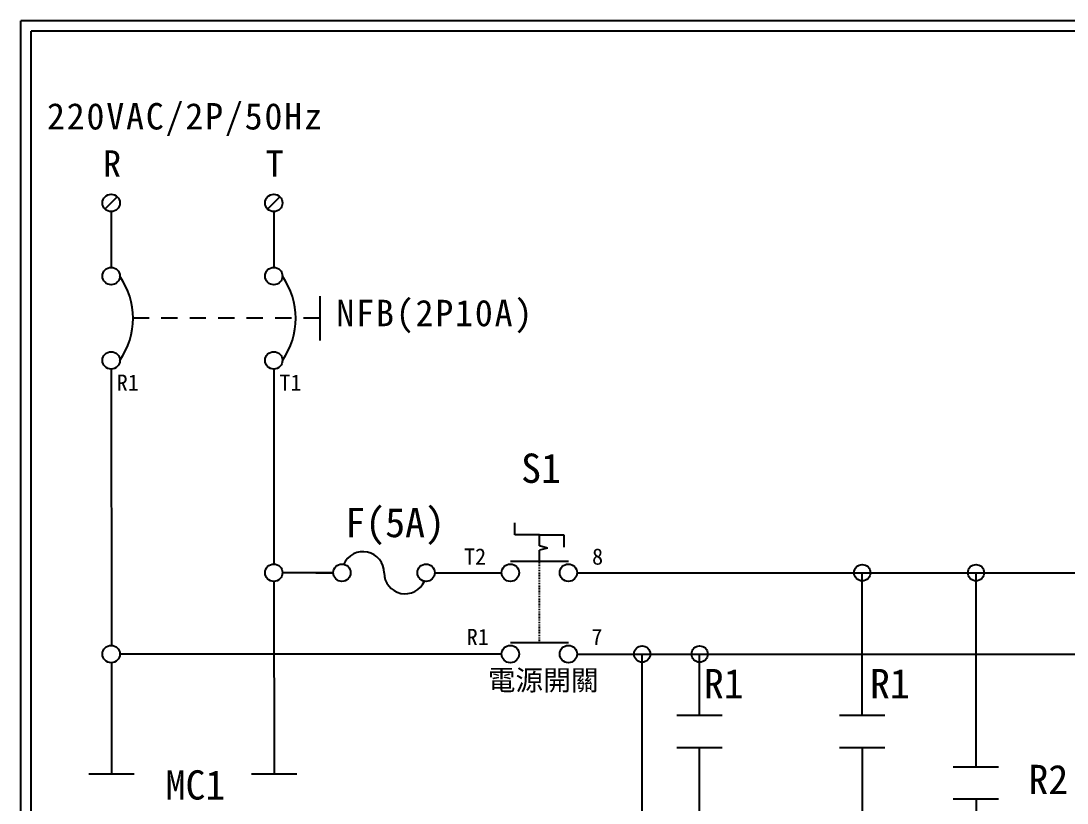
# Model space of a CAD drawing. Extents: x 10 to 297, y 3 to 207.
# Drawn here: x 10 to 138.7, y 110.8 to 207 of the extents above; entities that cross this region are included whole.
import ezdxf

# ---------------------------------------------------------------- set-up
doc = ezdxf.new("R2010")
doc.units = 0
doc.linetypes.add('DASHED', pattern=[0.2, 0.1, -0.1])
doc.linetypes.add('HIDDEN9', pattern=[3.5, 2, -1.5])
doc.layers.get('0').update_dxf_attribs({"linetype": 'CONTINUOUS'})
for name, color, linetype in [('7', 7, 'CONTINUOUS'), ('圖框層', 7, 'CONTINUOUS'), ('標尺寸層', 3, 'CONTINUOUS')]:
    doc.layers.add(name, color=color, linetype=linetype)
doc.styles.add('CNS', font='romanc.shx', dxfattribs={"bigfont": 'chineset.shx'})
doc.styles.add('STSL', font='KAIU.TTF')
doc.styles.add('標楷體', font='KAIU.TTF')

# ---------------------------------------------------------------- blocks, each defined once
blk = doc.blocks.new('FUSE')
at = {"color": 7}
for p, q in [((0, 0), (2.14, 0)), ((14.64, 0), (16.78, 0))]:
    blk.add_line(p, q, dxfattribs=at)
for centre in [(3.21, 0), (13.56, 0)]:
    blk.add_circle(centre, 1.07)
for centre, start, end in [((5.8, 0), 0, 156.116), ((10.98, 0), 180, 336.116)]:
    blk.add_arc(centre, 2.59, start, end, dxfattribs=at)

msp = doc.modelspace()

# ---------------------------------------------------------------- linework, layer by layer
for p, q in [((21.85, 185.35), (20.34, 183.83)), ((41.85, 185.35), (40.34, 183.83)), ((21.1, 164.1), (21.12, 130.19)), ((41.1, 164.1), (41.12, 140.19)), ((70.76, 143.77), (70.76, 145.27)), ((73.76, 143.77), (70.76, 143.77)), ((73.76, 143.77), (76.76, 143.77)), ((76.76, 143.77), (76.76, 142.27)), ((74.76, 142.16), (73.76, 142.43)), ((74.76, 142.16), (73.76, 141.89)), ((48.42, 139.12), (42.17, 139.12)), ((60.91, 139.12), (69.12, 139.12)), ((63.05, 139.12), (69.12, 139.12)), ((78.4, 139.12), (292.46, 139.12)), ((113.47, 121.6), (113.47, 139.12)), ((127.46, 115.27), (127.46, 139.12)), ((41.12, 138.05), (41.14, 114.4)), ((69.12, 129.12), (22.17, 129.12)), ((78.4, 129.12), (292.09, 129.12)), ((93.47, 121.6), (93.47, 129.12)), ((21.12, 128.05), (21.14, 114.4)), ((93.43, 79.57), (93.47, 117.63)), ((113.47, 117.63), (113.43, 79.57)), ((127.46, 111.3), (127.46, 91.96))]:
    msp.add_line(p, q)
at = {"color": 7, "linetype": 'HIDDEN9'}
msp.add_line((46.76, 170.41), (23.79, 170.41), dxfattribs=at)
for centre in [(21.1, 184.59), (41.1, 184.59), (21.1, 175.59), (41.1, 175.59), (21.1, 165.23), (41.1, 165.23), (41.1, 139.12), (21.1, 129.12)]:
    msp.add_circle(centre, 1.07)
at = {"color": 7}
for centre in [(14.74, 170.41), (34.74, 170.41)]:
    msp.add_arc(centre, 9.05, 325.1286, 34.8714, dxfattribs=at)
at = {"layer": '7'}
for p, q in [((73.76, 142.43), (73.76, 143.77)), ((73.76, 140.55), (73.76, 141.89)), ((70.19, 140.55), (77.33, 140.55)), ((70.19, 130.55), (77.33, 130.55))]:
    msp.add_line(p, q, dxfattribs=at)
at = {"layer": '7', "linetype": 'DASHED'}
msp.add_line((73.76, 130.55), (73.76, 140.55), dxfattribs=at)
at = {"layer": '7'}
for centre in [(70.19, 139.12), (77.33, 139.12), (70.19, 129.12), (77.33, 129.12)]:
    msp.add_circle(centre, 1.07, dxfattribs=at)
at = {"layer": '圖框層', "color": 7}
for p, q in [((297, 206.97), (10, 206.97)), ((10, 3), (10, 206.97)), ((295.75, 205.72), (11.25, 205.72)), ((11.25, 4.25), (11.25, 205.72))]:
    msp.add_line(p, q, dxfattribs=at)
at = {"layer": '標尺寸層', "color": 7}
for p, q in [((21.1, 183.52), (21.1, 176.66)), ((41.1, 183.52), (41.1, 176.66)), ((46.76, 173.14), (46.76, 167.68)), ((21.1, 164.16), (21.1, 164.1)), ((41.1, 164.16), (41.1, 164.1)), ((86.4, 48.91), (86.4, 129.12)), ((90.68, 121.6), (96.25, 121.6)), ((110.68, 121.6), (116.25, 121.6)), ((90.68, 117.63), (96.25, 117.63)), ((110.68, 117.63), (116.25, 117.63)), ((124.67, 115.27), (130.24, 115.27)), ((18.35, 114.4), (23.92, 114.4)), ((38.35, 114.4), (43.92, 114.4)), ((124.67, 111.3), (130.24, 111.3))]:
    msp.add_line(p, q, dxfattribs=at)
for centre in [(113.47, 139.12), (127.46, 139.12), (86.4, 129.12), (93.47, 129.12)]:
    msp.add_circle(centre, 1, dxfattribs=at)

# ---------------------------------------------------------------- block references
at = {"color": 7}
msp.add_blockref('FUSE', (46.27, 139.12), dxfattribs=at)

# ---------------------------------------------------------------- texts
at = {"color": 0, "char_height": 3.25, "style": '標楷體'}
for s, insert, width, attachment_point in [('\\pt6.5;{\\T1.1;220VAC/2P/50Hz}', (13.2, 196.87), 35.213, 1), ('\\pt6.5;{\\T1.1;R}', (20.1, 191.05), 2, 1), ('\\pt6.5;{\\T1.1;T}', (40.1, 191.05), 2, 1), ('\\pt6.5;{\\T1.1;NFB(2P10A)}', (60.96, 172.68), 24.6072, 2)]:
    msp.add_mtext(s, dxfattribs=dict(at, insert=insert, width=width, attachment_point=attachment_point))
at = {"layer": '圖框層', "color": 4, "style": 'STSL'}
for s, height, p in [('R1', 2, (21.78, 161.49)), ('T1', 2, (41.78, 161.49)), ('S1', 3.6, (71.52, 150.17)), ('F(5A)', 3.6, (49.9, 143.49)), ('T2', 2, (64.49, 140.11)), ('8', 2, (80.24, 140.11)), ('R1', 2, (64.82, 130.22)), ('7', 2, (80.15, 130.22)), ('R1', 3.6, (93.99, 123.69)), ('R1', 3.6, (114.42, 123.69)), ('MC1', 3.6, (27.79, 111.23)), ('R2', 3.6, (133.9, 111.9))]:
    msp.add_text(s, height=height, dxfattribs=at).set_placement(p)
at = {"layer": '標尺寸層', "color": 7, "insert": (67.41, 127.16), "char_height": 2.5, "width": 14.0847, "attachment_point": 1, "style": 'CNS'}
msp.add_mtext('{\\fDFKai-SB|b0|i0|c136|p65;電源開關}', dxfattribs=at)

doc.saveas('drawing.dxf')
